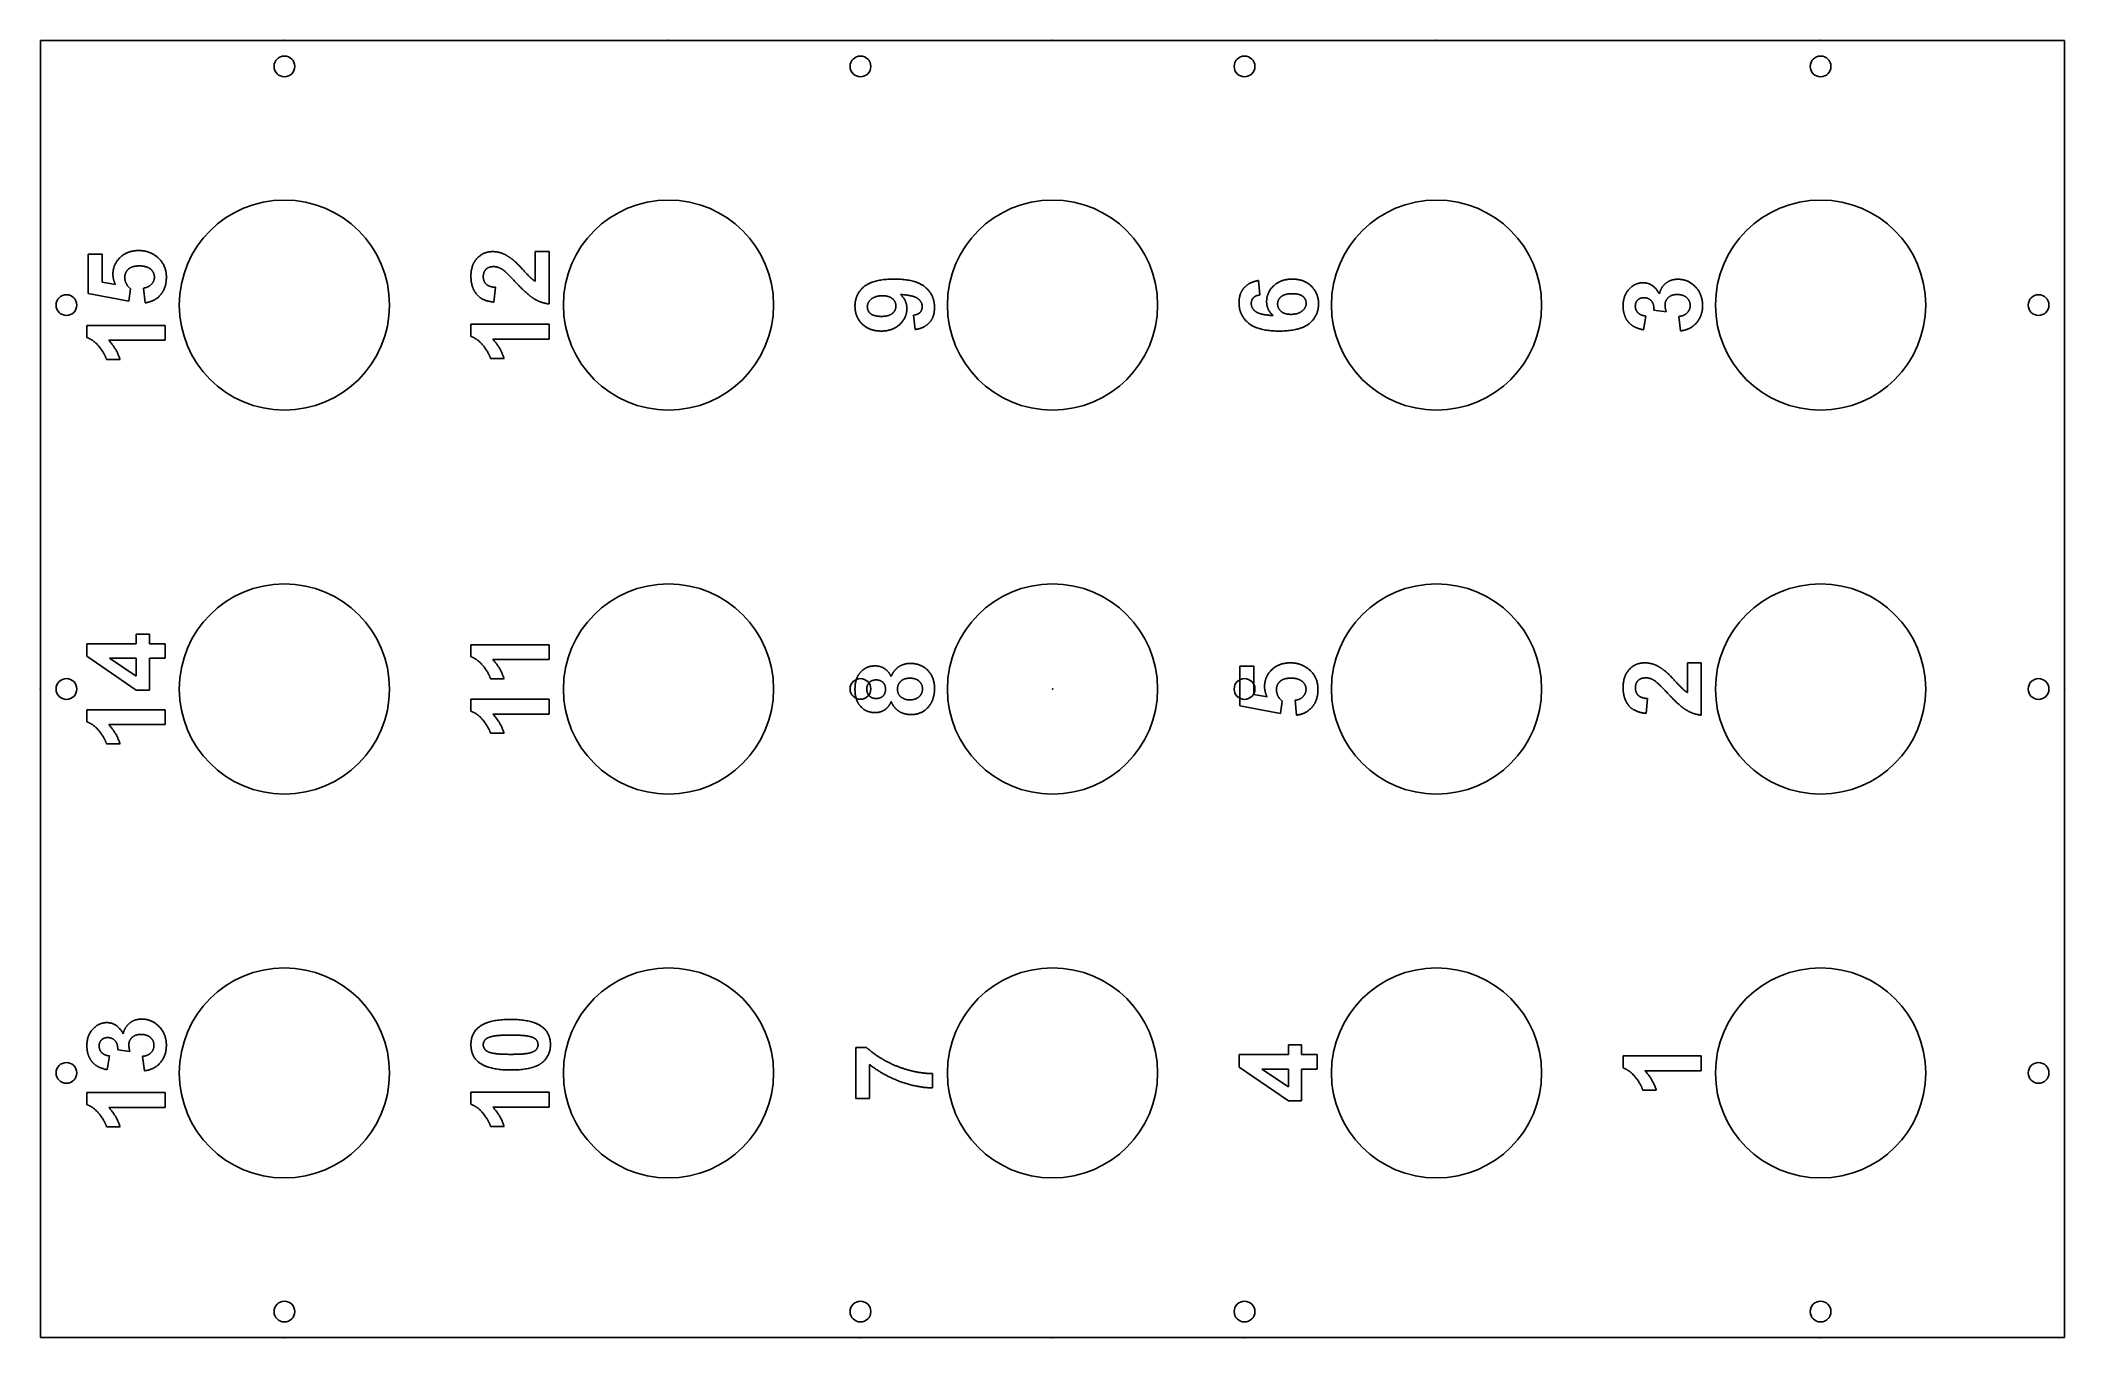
# Model space of a CAD drawing. Header units: centimetres. Extents: x -19.5 to 19.5, y -12.5 to 12.5.
import ezdxf

# ---------------------------------------------------------------- set-up
doc = ezdxf.new("R2010")
doc.units = ezdxf.units.CM
doc.header["$MEASUREMENT"] = 0
doc.layers.add('Stirrer_vial_holder_cuts v4_Sketch1', color=7, linetype='Continuous')

msp = doc.modelspace()

# ---------------------------------------------------------------- linework, layer by layer
at = {"layer": 'Stirrer_vial_holder_cuts v4_Sketch1'}
for p, q in [((-19.5, 12.5), (-14.8, 12.5)), ((-19.5, 12.5), (-19.5, -12.5)), ((-19.5, 12.5), (-19.5, 7.4)), ((-19.5, 12.5), (-19, 12.5)), ((19.5, 12.5), (-19.5, 12.5)), ((-19.5, 12.5), (-19.5, 12)), ((-14.8, 12.5), (0, 12.5)), ((0, 12.5), (14.8, 12.5)), ((19.5, 12.5), (14.8, 12.5)), ((19.5, 12.5), (19, 12.5)), ((19.5, -12.5), (19.5, 12.5)), ((-18.58, 7.624), (-18.58, 8.384)), ((-18.58, 8.384), (-18.31, 8.384)), ((-18.31, 8.384), (-18.31, 7.842)), ((-9.967, 8.43), (-9.7, 8.43)), ((-9.967, 7.859), (-9.967, 8.43)), ((-9.7, 8.43), (-9.7, 7.422)), ((-18.31, 7.842), (-18.056, 7.797)), ((3.967, 7.873), (3.998, 7.595)), ((-17.799, 7.477), (-18.58, 7.624)), ((-17.765, 7.71), (-17.799, 7.477)), ((-17.486, 7.442), (-17.515, 7.728)), ((-10.733, 7.742), (-10.762, 7.456)), ((-11.206, 6.796), (-11.206, 7.029)), ((-11.206, 7.029), (-9.7, 7.029)), ((-9.7, 7.029), (-9.7, 6.742)), ((-2.647, 6.928), (-2.678, 7.206)), ((11.431, 7.188), (11.386, 6.923)), ((11.824, 7.271), (11.589, 7.303)), ((12.102, 6.902), (12.068, 7.18)), ((-18.606, 6.775), (-18.606, 7.008)), ((-18.606, 7.008), (-17.1, 7.008)), ((-17.1, 6.721), (-18.184, 6.721)), ((-17.1, 7.008), (-17.1, 6.721)), ((-9.7, 6.742), (-10.784, 6.742)), ((-17.966, 6.349), (-18.227, 6.349)), ((-10.566, 6.37), (-10.827, 6.37)), ((-18.606, 0.631), (-18.606, 0.872)), ((-18.606, 0.872), (-17.655, 0.872)), ((-17.655, 0.872), (-17.655, 1.058)), ((-17.655, 1.058), (-17.402, 1.058)), ((-17.402, 1.058), (-17.402, 0.872)), ((-17.402, 0.872), (-17.1, 0.872)), ((-17.1, 0.872), (-17.1, 0.594)), ((-11.206, 0.621), (-11.206, 0.854)), ((-11.206, 0.854), (-9.7, 0.854)), ((-9.7, 0.854), (-9.7, 0.567)), ((-17.654, -0.02), (-18.606, 0.631)), ((-17.655, 0.594), (-18.167, 0.594)), ((-18.167, 0.594), (-17.655, 0.249)), ((-17.655, 0.249), (-17.655, 0.594)), ((-17.402, 0.594), (-17.402, -0.02)), ((-17.1, 0.594), (-17.402, 0.594)), ((-9.7, 0.567), (-10.784, 0.567)), ((3.61, -0.322), (3.61, 0.438)), ((3.61, 0.438), (3.879, 0.438)), ((3.879, 0.438), (3.879, -0.104)), ((12.233, 0.504), (12.5, 0.504)), ((12.233, -0.067), (12.233, 0.504)), ((12.5, 0.504), (12.5, -0.504)), ((-10.566, 0.195), (-10.827, 0.195)), ((-17.402, -0.02), (-17.654, -0.02)), ((-11.206, -0.195), (-9.7, -0.195)), ((-11.206, -0.429), (-11.206, -0.195)), ((-9.7, -0.195), (-9.7, -0.483)), ((4.391, -0.47), (3.61, -0.322)), ((3.879, -0.104), (4.134, -0.149)), ((4.425, -0.236), (4.391, -0.47)), ((4.704, -0.504), (4.674, -0.218)), ((11.467, -0.184), (11.438, -0.47)), ((-18.606, -0.4), (-17.1, -0.4)), ((-18.606, -0.633), (-18.606, -0.4)), ((-17.1, -0.687), (-18.184, -0.687)), ((-17.1, -0.4), (-17.1, -0.687)), ((-9.7, -0.483), (-10.784, -0.483)), ((-17.966, -1.058), (-18.227, -1.058)), ((-10.566, -0.854), (-10.827, -0.854)), ((-17.776, -6.99), (-18.011, -6.958)), ((-3.79, -6.908), (-3.581, -6.908)), ((-3.79, -7.892), (-3.79, -6.908)), ((4.545, -6.861), (4.798, -6.861)), ((4.545, -7.047), (4.545, -6.861)), ((4.798, -6.861), (4.798, -7.047)), ((-19.5, -12.5), (-19.5, -7.4)), ((-18.169, -7.073), (-18.214, -7.338)), ((-17.498, -7.359), (-17.532, -7.081)), ((-3.523, -7.238), (-3.523, -7.892)), ((3.594, -7.288), (3.594, -7.047)), ((3.594, -7.047), (4.545, -7.047)), ((4.546, -7.939), (3.594, -7.288)), ((4.545, -7.325), (4.033, -7.325)), ((4.033, -7.325), (4.545, -7.67)), ((4.545, -7.67), (4.545, -7.325)), ((4.798, -7.047), (5.1, -7.047)), ((4.798, -7.325), (4.798, -7.939)), ((5.1, -7.325), (4.798, -7.325)), ((5.1, -7.047), (5.1, -7.325)), ((10.994, -7.071), (12.5, -7.071)), ((10.994, -7.304), (10.994, -7.071)), ((12.5, -7.358), (11.416, -7.358)), ((12.5, -7.071), (12.5, -7.358)), ((-18.606, -8.012), (-18.606, -7.779)), ((-18.606, -7.779), (-17.1, -7.779)), ((-17.1, -7.779), (-17.1, -8.066)), ((-11.206, -7.772), (-9.7, -7.772)), ((-11.206, -8.005), (-11.206, -7.772)), ((-9.7, -7.772), (-9.7, -8.059)), ((-2.31, -7.413), (-2.31, -7.69)), ((11.634, -7.729), (11.373, -7.729)), ((-17.1, -8.066), (-18.184, -8.066)), ((-9.7, -8.059), (-10.784, -8.059)), ((-3.523, -7.892), (-3.79, -7.892)), ((4.798, -7.939), (4.546, -7.939)), ((-17.966, -8.438), (-18.227, -8.438)), ((-10.566, -8.431), (-10.827, -8.431)), ((19.5, -12.5), (19.5, -12)), ((-19.5, -12.5), (19.5, -12.5)), ((-7.4, -12.5), (0, -12.5)), ((0, -12.5), (7.4, -12.5))]:
    msp.add_line(p, q, dxfattribs=at)
for centre, radius in [((-14.8, 12), 0.2), ((-3.7, 12), 0.2), ((3.7, 12), 0.2), ((14.8, 12), 0.2), ((-14.8, 7.4), 2.025), ((-7.4, 7.4), 2.025), ((0, 7.4), 2.025), ((7.4, 7.4), 2.025), ((14.8, 7.4), 2.025), ((-19, 7.4), 0.2), ((19, 7.4), 0.2), ((-14.8, 0), 2.025), ((-7.4, 0), 2.025), ((0, 0), 2.025), ((7.4, 0), 2.025), ((14.8, 0), 2.025), ((-19, 0), 0.2), ((-3.7, 0.001), 0.2), ((3.7, 0), 0.2), ((19, 0), 0.2), ((-14.8, -7.4), 2.025), ((-7.4, -7.4), 2.025), ((0, -7.4), 2.025), ((7.4, -7.4), 2.025), ((14.8, -7.4), 2.025), ((-19, -7.4), 0.2), ((19, -7.4), 0.2), ((-14.8, -12), 0.2), ((-3.7, -12), 0.2), ((3.7, -12), 0.2), ((14.8, -12), 0.2)]:
    msp.add_circle(centre, radius, dxfattribs=at)
for points in [[(-18.104, 7.993), (-18.104, 8.185), (-17.965, 8.318)], [(-17.965, 8.318), (-17.825, 8.451), (-17.603, 8.451)], [(-17.603, 8.451), (-17.418, 8.451), (-17.273, 8.343)], [(-17.273, 8.343), (-17.074, 8.197), (-17.074, 7.937)], [(-11.206, 7.954), (-11.206, 8.176), (-11.086, 8.303)], [(-11.086, 8.303), (-10.967, 8.43), (-10.789, 8.43)], [(-10.789, 8.43), (-10.687, 8.43), (-10.596, 8.394)], [(-10.596, 8.394), (-10.504, 8.357), (-10.404, 8.278)], [(-10.404, 8.278), (-10.337, 8.226), (-10.213, 8.09)], [(-18.056, 7.797), (-18.104, 7.893), (-18.104, 7.993)], [(-17.805, 8.093), (-17.875, 8.031), (-17.875, 7.932)], [(-17.875, 7.932), (-17.875, 7.808), (-17.765, 7.71)], [(-17.598, 8.155), (-17.736, 8.155), (-17.805, 8.093)], [(-17.378, 8.093), (-17.451, 8.155), (-17.598, 8.155)], [(-17.515, 7.728), (-17.418, 7.741), (-17.361, 7.801)], [(-17.305, 7.94), (-17.305, 8.03), (-17.378, 8.093)], [(-17.361, 7.801), (-17.305, 7.861), (-17.305, 7.94)], [(-17.074, 7.937), (-17.074, 7.729), (-17.186, 7.598)], [(-11.103, 7.616), (-11.206, 7.751), (-11.206, 7.954)], [(-10.916, 8.09), (-10.968, 8.038), (-10.968, 7.947)], [(-10.968, 7.947), (-10.968, 7.857), (-10.914, 7.804)], [(-10.768, 8.141), (-10.864, 8.141), (-10.916, 8.09)], [(-10.914, 7.804), (-10.859, 7.75), (-10.733, 7.742)], [(-10.592, 8.082), (-10.681, 8.141), (-10.768, 8.141)], [(-10.347, 7.844), (-10.528, 8.038), (-10.592, 8.082)], [(-9.987, 7.52), (-10.123, 7.602), (-10.347, 7.844)], [(-10.213, 8.09), (-10.088, 7.954), (-10.047, 7.918)], [(-10.047, 7.918), (-10.006, 7.881), (-9.967, 7.859)], [(-3.63, 7.755), (-3.453, 7.901), (-3.049, 7.901)], [(-3.049, 7.901), (-2.638, 7.901), (-2.456, 7.748)], [(3.69, 7.73), (3.785, 7.843), (3.967, 7.873)], [(4.263, 7.772), (4.4, 7.901), (4.617, 7.901)], [(4.617, 7.901), (4.847, 7.901), (4.986, 7.766)], [(11.129, 7.725), (11.239, 7.831), (11.379, 7.831)], [(11.379, 7.831), (11.576, 7.831), (11.694, 7.615)], [(11.694, 7.615), (11.721, 7.744), (11.818, 7.821)], [(11.818, 7.821), (11.914, 7.898), (12.05, 7.898)], [(12.05, 7.898), (12.247, 7.898), (12.386, 7.754)], [(-17.186, 7.598), (-17.297, 7.468), (-17.486, 7.442)], [(-10.762, 7.456), (-10.999, 7.481), (-11.103, 7.616)], [(-9.7, 7.422), (-9.851, 7.438), (-9.987, 7.52)], [(-3.806, 7.38), (-3.806, 7.608), (-3.63, 7.755)], [(-3.491, 7.515), (-3.568, 7.451), (-3.568, 7.367)], [(-3.275, 7.579), (-3.414, 7.579), (-3.491, 7.515)], [(-3.083, 7.522), (-3.148, 7.579), (-3.275, 7.579)], [(-3.017, 7.382), (-3.017, 7.465), (-3.083, 7.522)], [(-2.932, 7.604), (-2.806, 7.496), (-2.806, 7.333)], [(-2.593, 7.524), (-2.674, 7.587), (-2.932, 7.604)], [(-2.511, 7.373), (-2.511, 7.462), (-2.593, 7.524)], [(-2.456, 7.748), (-2.273, 7.596), (-2.273, 7.351)], [(3.594, 7.448), (3.594, 7.618), (3.69, 7.73)], [(3.776, 7.052), (3.594, 7.204), (3.594, 7.448)], [(3.871, 7.542), (3.83, 7.499), (3.83, 7.43)], [(3.83, 7.43), (3.83, 7.339), (3.912, 7.276)], [(3.998, 7.595), (3.912, 7.585), (3.871, 7.542)], [(4.126, 7.464), (4.126, 7.644), (4.263, 7.772)], [(4.253, 7.197), (4.126, 7.304), (4.126, 7.464)], [(4.406, 7.562), (4.338, 7.505), (4.338, 7.419)], [(4.338, 7.419), (4.338, 7.336), (4.403, 7.279)], [(4.62, 7.619), (4.474, 7.619), (4.406, 7.562)], [(4.825, 7.566), (4.762, 7.619), (4.62, 7.619)], [(4.811, 7.286), (4.887, 7.35), (4.887, 7.433)], [(4.887, 7.433), (4.887, 7.513), (4.825, 7.566)], [(5.126, 7.419), (5.126, 7.192), (4.949, 7.045)], [(4.986, 7.766), (5.126, 7.631), (5.126, 7.419)], [(10.994, 7.386), (10.994, 7.597), (11.129, 7.725)], [(11.275, 7.497), (11.23, 7.452), (11.23, 7.377)], [(11.396, 7.542), (11.32, 7.542), (11.275, 7.497)], [(11.539, 7.481), (11.485, 7.542), (11.396, 7.542)], [(11.589, 7.303), (11.592, 7.419), (11.539, 7.481)], [(11.866, 7.545), (11.802, 7.487), (11.802, 7.403)], [(12.038, 7.604), (11.929, 7.604), (11.866, 7.545)], [(12.22, 7.543), (12.152, 7.604), (12.038, 7.604)], [(12.287, 7.393), (12.287, 7.482), (12.22, 7.543)], [(12.386, 7.754), (12.526, 7.61), (12.526, 7.395)], [(-3.666, 7.035), (-3.806, 7.17), (-3.806, 7.38)], [(-3.299, 6.899), (-3.527, 6.899), (-3.666, 7.035)], [(-3.568, 7.367), (-3.568, 7.287), (-3.505, 7.234)], [(-3.505, 7.234), (-3.442, 7.182), (-3.299, 7.182)], [(-3.299, 7.182), (-3.153, 7.182), (-3.085, 7.239)], [(-2.943, 7.028), (-3.08, 6.899), (-3.299, 6.899)], [(-3.085, 7.239), (-3.017, 7.296), (-3.017, 7.382)], [(-2.806, 7.333), (-2.806, 7.156), (-2.943, 7.028)], [(-2.678, 7.206), (-2.593, 7.216), (-2.552, 7.259)], [(-2.367, 7.067), (-2.461, 6.958), (-2.647, 6.928)], [(-2.552, 7.259), (-2.511, 7.302), (-2.511, 7.373)], [(-2.273, 7.351), (-2.273, 7.175), (-2.367, 7.067)], [(4.37, 6.899), (3.958, 6.899), (3.776, 7.052)], [(3.912, 7.276), (3.994, 7.213), (4.253, 7.197)], [(4.949, 7.045), (4.773, 6.899), (4.37, 6.899)], [(4.403, 7.279), (4.468, 7.221), (4.595, 7.221)], [(4.595, 7.221), (4.735, 7.221), (4.811, 7.286)], [(11.04, 7.162), (10.994, 7.262), (10.994, 7.386)], [(11.168, 7.007), (11.087, 7.062), (11.04, 7.162)], [(11.23, 7.377), (11.23, 7.304), (11.281, 7.252)], [(11.281, 7.252), (11.333, 7.199), (11.431, 7.188)], [(11.802, 7.403), (11.802, 7.348), (11.824, 7.271)], [(12.068, 7.18), (12.175, 7.193), (12.231, 7.252)], [(12.408, 7.057), (12.291, 6.923), (12.102, 6.902)], [(12.231, 7.252), (12.287, 7.31), (12.287, 7.393)], [(12.526, 7.395), (12.526, 7.191), (12.408, 7.057)], [(-18.366, 6.594), (-18.469, 6.726), (-18.606, 6.775)], [(-18.184, 6.721), (-18.036, 6.563), (-17.966, 6.349)], [(-10.966, 6.615), (-11.069, 6.747), (-11.206, 6.796)], [(-10.784, 6.742), (-10.636, 6.584), (-10.566, 6.37)], [(11.386, 6.923), (11.25, 6.951), (11.168, 7.007)], [(-18.227, 6.349), (-18.263, 6.462), (-18.366, 6.594)], [(-10.827, 6.37), (-10.863, 6.483), (-10.966, 6.615)], [(-10.966, 0.44), (-11.069, 0.572), (-11.206, 0.621)], [(-10.827, 0.195), (-10.863, 0.308), (-10.966, 0.44)], [(-10.784, 0.567), (-10.636, 0.409), (-10.566, 0.195)], [(-3.697, 0.327), (-3.587, 0.445), (-3.419, 0.445)], [(-3.419, 0.445), (-3.315, 0.445), (-3.234, 0.391)], [(-3.234, 0.391), (-3.152, 0.337), (-3.109, 0.238)], [(-3.109, 0.238), (-3.059, 0.363), (-2.963, 0.428)], [(-2.963, 0.428), (-2.867, 0.493), (-2.741, 0.493)], [(-2.741, 0.493), (-2.533, 0.493), (-2.403, 0.361)], [(4.225, 0.371), (4.364, 0.504), (4.586, 0.504)], [(4.586, 0.504), (4.772, 0.504), (4.917, 0.397)], [(4.917, 0.397), (5.115, 0.251), (5.115, -0.009)], [(11.114, 0.377), (11.233, 0.504), (11.411, 0.504)], [(11.411, 0.504), (11.513, 0.504), (11.604, 0.468)], [(11.604, 0.468), (11.696, 0.431), (11.796, 0.352)], [(-3.806, -0.005), (-3.806, 0.209), (-3.697, 0.327)], [(-3.529, 0.126), (-3.578, 0.078), (-3.578, -0.002)], [(-3.4, 0.175), (-3.481, 0.175), (-3.529, 0.126)], [(-3.265, 0.126), (-3.314, 0.175), (-3.4, 0.175)], [(-3.217, -0.005), (-3.217, 0.077), (-3.265, 0.126)], [(-2.923, 0.149), (-2.987, 0.09), (-2.987, -0.001)], [(-2.753, 0.209), (-2.859, 0.209), (-2.923, 0.149)], [(-2.569, 0.15), (-2.633, 0.209), (-2.753, 0.209)], [(-2.571, -0.149), (-2.505, -0.088), (-2.505, 0.003)], [(-2.505, 0.003), (-2.505, 0.092), (-2.569, 0.15)], [(-2.403, 0.361), (-2.273, 0.228), (-2.273, 0.008)], [(-2.273, 0.008), (-2.273, -0.196), (-2.381, -0.333)], [(4.086, 0.047), (4.086, 0.238), (4.225, 0.371)], [(4.134, -0.149), (4.086, -0.053), (4.086, 0.047)], [(4.384, 0.147), (4.315, 0.085), (4.315, -0.014)], [(4.591, 0.209), (4.453, 0.209), (4.384, 0.147)], [(4.812, 0.146), (4.739, 0.209), (4.591, 0.209)], [(4.885, -0.006), (4.885, 0.084), (4.812, 0.146)], [(10.994, 0.028), (10.994, 0.25), (11.114, 0.377)], [(11.097, -0.31), (10.994, -0.174), (10.994, 0.028)], [(11.284, 0.164), (11.232, 0.112), (11.232, 0.021)], [(11.232, 0.021), (11.232, -0.069), (11.286, -0.122)], [(11.432, 0.215), (11.336, 0.215), (11.284, 0.164)], [(11.608, 0.156), (11.519, 0.215), (11.432, 0.215)], [(11.853, -0.082), (11.672, 0.112), (11.608, 0.156)], [(11.796, 0.352), (11.863, 0.3), (11.987, 0.164)], [(11.987, 0.164), (12.112, 0.028), (12.153, -0.008)], [(-3.697, -0.338), (-3.806, -0.221), (-3.806, -0.005)], [(-3.419, -0.455), (-3.587, -0.455), (-3.697, -0.338)], [(-3.578, -0.002), (-3.578, -0.085), (-3.529, -0.134)], [(-3.529, -0.134), (-3.48, -0.183), (-3.399, -0.183)], [(-3.399, -0.183), (-3.313, -0.183), (-3.265, -0.135)], [(-3.265, -0.135), (-3.217, -0.086), (-3.217, -0.005)], [(-3.109, -0.242), (-3.156, -0.354), (-3.239, -0.405)], [(-2.952, -0.433), (-3.054, -0.372), (-3.109, -0.242)], [(-2.987, -0.001), (-2.987, -0.106), (-2.914, -0.158)], [(-2.914, -0.158), (-2.841, -0.21), (-2.756, -0.21)], [(-2.756, -0.21), (-2.638, -0.21), (-2.571, -0.149)], [(-2.381, -0.333), (-2.508, -0.493), (-2.729, -0.493)], [(4.315, -0.014), (4.315, -0.138), (4.425, -0.236)], [(4.674, -0.218), (4.772, -0.206), (4.828, -0.145)], [(5.004, -0.348), (4.892, -0.479), (4.704, -0.504)], [(4.828, -0.145), (4.885, -0.085), (4.885, -0.006)], [(5.115, -0.009), (5.115, -0.217), (5.004, -0.348)], [(11.438, -0.47), (11.201, -0.445), (11.097, -0.31)], [(11.286, -0.122), (11.341, -0.175), (11.467, -0.184)], [(12.213, -0.406), (12.077, -0.324), (11.853, -0.082)], [(12.153, -0.008), (12.194, -0.045), (12.233, -0.067)], [(-18.366, -0.814), (-18.469, -0.682), (-18.606, -0.633)], [(-18.184, -0.687), (-18.036, -0.845), (-17.966, -1.058)], [(-10.966, -0.61), (-11.069, -0.478), (-11.206, -0.429)], [(-10.827, -0.854), (-10.863, -0.742), (-10.966, -0.61)], [(-10.784, -0.483), (-10.636, -0.641), (-10.566, -0.854)], [(-3.239, -0.405), (-3.321, -0.455), (-3.419, -0.455)], [(-2.729, -0.493), (-2.85, -0.493), (-2.952, -0.433)], [(12.5, -0.504), (12.349, -0.488), (12.213, -0.406)], [(-18.227, -1.058), (-18.263, -0.946), (-18.366, -0.814)], [(-18.606, -6.875), (-18.606, -6.663), (-18.471, -6.535)], [(-18.471, -6.535), (-18.361, -6.43), (-18.221, -6.43)], [(-18.221, -6.43), (-18.024, -6.43), (-17.906, -6.646)], [(-17.906, -6.646), (-17.879, -6.517), (-17.782, -6.44)], [(-17.782, -6.44), (-17.686, -6.362), (-17.55, -6.362)], [(-17.55, -6.362), (-17.353, -6.362), (-17.214, -6.507)], [(-17.214, -6.507), (-17.074, -6.651), (-17.074, -6.866)], [(-11.206, -6.856), (-11.206, -6.638), (-11.051, -6.515)], [(-11.051, -6.515), (-10.866, -6.369), (-10.44, -6.369)], [(-10.44, -6.369), (-10.014, -6.369), (-9.828, -6.516)], [(-9.828, -6.516), (-9.674, -6.638), (-9.674, -6.856)], [(-18.56, -7.099), (-18.606, -6.999), (-18.606, -6.875)], [(-18.325, -6.764), (-18.37, -6.809), (-18.37, -6.883)], [(-18.37, -6.883), (-18.37, -6.957), (-18.319, -7.009)], [(-18.204, -6.719), (-18.28, -6.719), (-18.325, -6.764)], [(-18.319, -7.009), (-18.267, -7.061), (-18.169, -7.073)], [(-18.061, -6.78), (-18.115, -6.719), (-18.204, -6.719)], [(-18.011, -6.958), (-18.008, -6.841), (-18.061, -6.78)], [(-17.734, -6.715), (-17.798, -6.774), (-17.798, -6.858)], [(-17.798, -6.858), (-17.798, -6.913), (-17.776, -6.99)], [(-17.562, -6.657), (-17.671, -6.657), (-17.734, -6.715)], [(-17.38, -6.718), (-17.448, -6.657), (-17.562, -6.657)], [(-17.532, -7.081), (-17.425, -7.067), (-17.369, -7.009)], [(-17.313, -6.868), (-17.313, -6.779), (-17.38, -6.718)], [(-17.369, -7.009), (-17.313, -6.951), (-17.313, -6.868)], [(-17.074, -6.866), (-17.074, -7.07), (-17.192, -7.204)], [(-11.053, -7.196), (-11.206, -7.074), (-11.206, -6.856)], [(-10.934, -6.764), (-10.968, -6.804), (-10.968, -6.856)], [(-10.968, -6.856), (-10.968, -6.908), (-10.934, -6.949)], [(-10.802, -6.697), (-10.901, -6.723), (-10.934, -6.764)], [(-10.934, -6.949), (-10.901, -6.99), (-10.815, -7.013)], [(-10.815, -7.013), (-10.704, -7.042), (-10.44, -7.042)], [(-10.44, -6.67), (-10.704, -6.67), (-10.802, -6.697)], [(-10.065, -6.7), (-10.176, -6.67), (-10.44, -6.67)], [(-10.44, -7.042), (-10.176, -7.042), (-10.077, -7.016)], [(-10.077, -7.016), (-9.978, -6.989), (-9.946, -6.949)], [(-9.946, -6.763), (-9.979, -6.722), (-10.065, -6.7)], [(-9.913, -6.856), (-9.913, -6.804), (-9.946, -6.763)], [(-9.946, -6.949), (-9.913, -6.908), (-9.913, -6.856)], [(-9.674, -6.856), (-9.674, -7.075), (-9.843, -7.209)], [(-3.581, -6.908), (-3.461, -7.03), (-3.237, -7.156)], [(-18.432, -7.254), (-18.513, -7.198), (-18.56, -7.099)], [(-18.214, -7.338), (-18.35, -7.31), (-18.432, -7.254)], [(-17.192, -7.204), (-17.309, -7.338), (-17.498, -7.359)], [(-10.443, -7.343), (-10.866, -7.343), (-11.053, -7.196)], [(-9.843, -7.209), (-10.011, -7.343), (-10.443, -7.343)], [(-2.945, -7.562), (-3.268, -7.44), (-3.523, -7.238)], [(-3.237, -7.156), (-3.013, -7.282), (-2.761, -7.348)], [(-2.761, -7.348), (-2.509, -7.414), (-2.31, -7.413)], [(11.234, -7.485), (11.131, -7.353), (10.994, -7.304)], [(11.416, -7.358), (11.564, -7.516), (11.634, -7.729)], [(-2.31, -7.69), (-2.621, -7.683), (-2.945, -7.562)], [(11.373, -7.729), (11.337, -7.617), (11.234, -7.485)], [(-18.366, -8.193), (-18.469, -8.061), (-18.606, -8.012)], [(-18.184, -8.066), (-18.036, -8.224), (-17.966, -8.438)], [(-10.966, -8.186), (-11.069, -8.054), (-11.206, -8.005)], [(-10.827, -8.431), (-10.863, -8.318), (-10.966, -8.186)], [(-10.784, -8.059), (-10.636, -8.217), (-10.566, -8.431)], [(-18.227, -8.438), (-18.263, -8.325), (-18.366, -8.193)]]:
    msp.add_open_spline(points, degree=2, dxfattribs=at)
for p in [(-14.8, 12.5), (-7.4, 12.5), (0, 12.5), (7.4, 12.5), (14.8, 12.5), (-19.5, 0), (0, 0), (0, 0), (19.5, 0), (-14.8, -12.5), (-3.7, -12.5), (0, -12.5), (3.7, -12.5), (14.8, -12.5)]:
    msp.add_point(p, dxfattribs=at)

doc.saveas('drawing.dxf')
